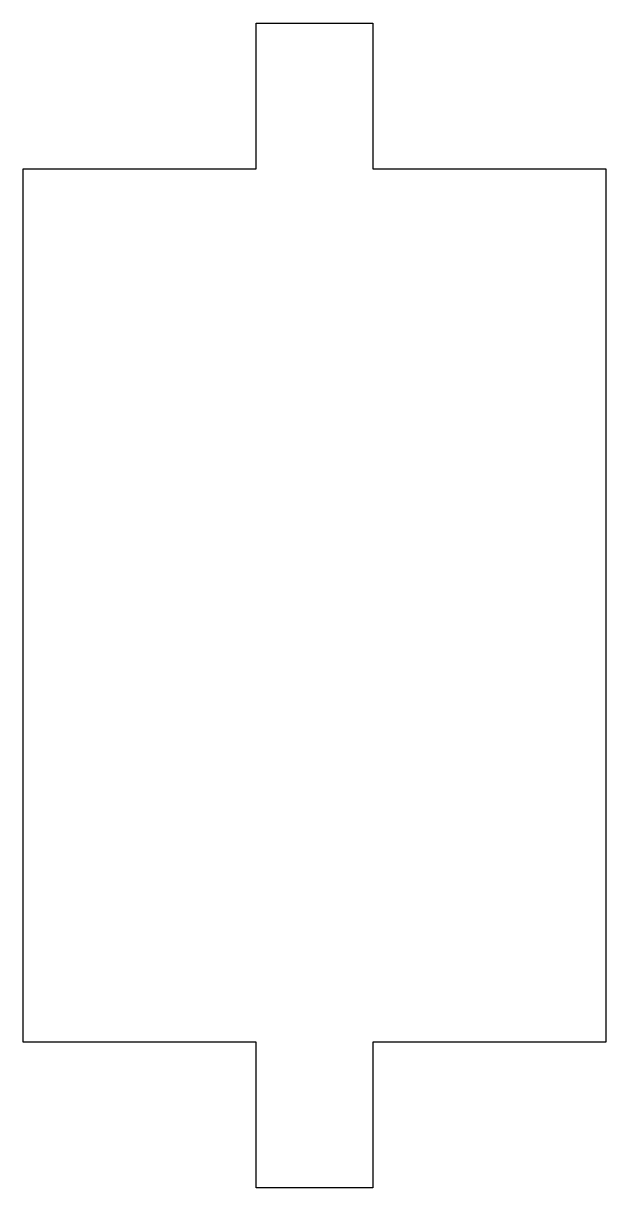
# Model space of a CAD drawing. Header units: millimetres. Extents: x -150 to -50, y -200 to 0.
import ezdxf

# ---------------------------------------------------------------- set-up
doc = ezdxf.new("R2010")
doc.units = ezdxf.units.MM
doc.layers.get('0').update_dxf_attribs({"linetype": 'CONTINUOUS'})

msp = doc.modelspace()

# ---------------------------------------------------------------- linework, layer by layer
msp.add_lwpolyline([(-50, -25), (-50, -175), (-90, -175), (-90, -200), (-110, -200), (-110, -175), (-150, -175), (-150, -25), (-110, -25), (-110, 0), (-90, 0), (-90, -25)], close=True)

doc.saveas('drawing.dxf')
